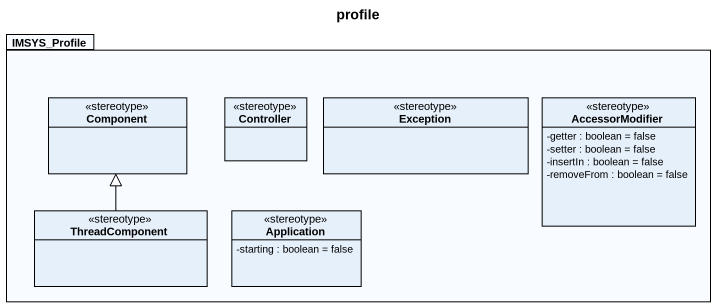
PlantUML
@startuml
title profile
hide circle
hide empty members
skinparam classAttributeIconSize 0
package IMSYS_Profile {
  class "Component" as Component_ <<stereotype>>
  class Controller <<stereotype>>
  class "Exception" as Exception_ <<stereotype>>
  class AccessorModifier <<stereotype>> {
    -getter : boolean = false
    -setter : boolean = false
    -insertIn : boolean = false
    -removeFrom : boolean = false
  }
  class ThreadComponent <<stereotype>>
  class Application <<stereotype>> {
    -starting : boolean = false
  }
}
ThreadComponent -up-|> Component_
@enduml
